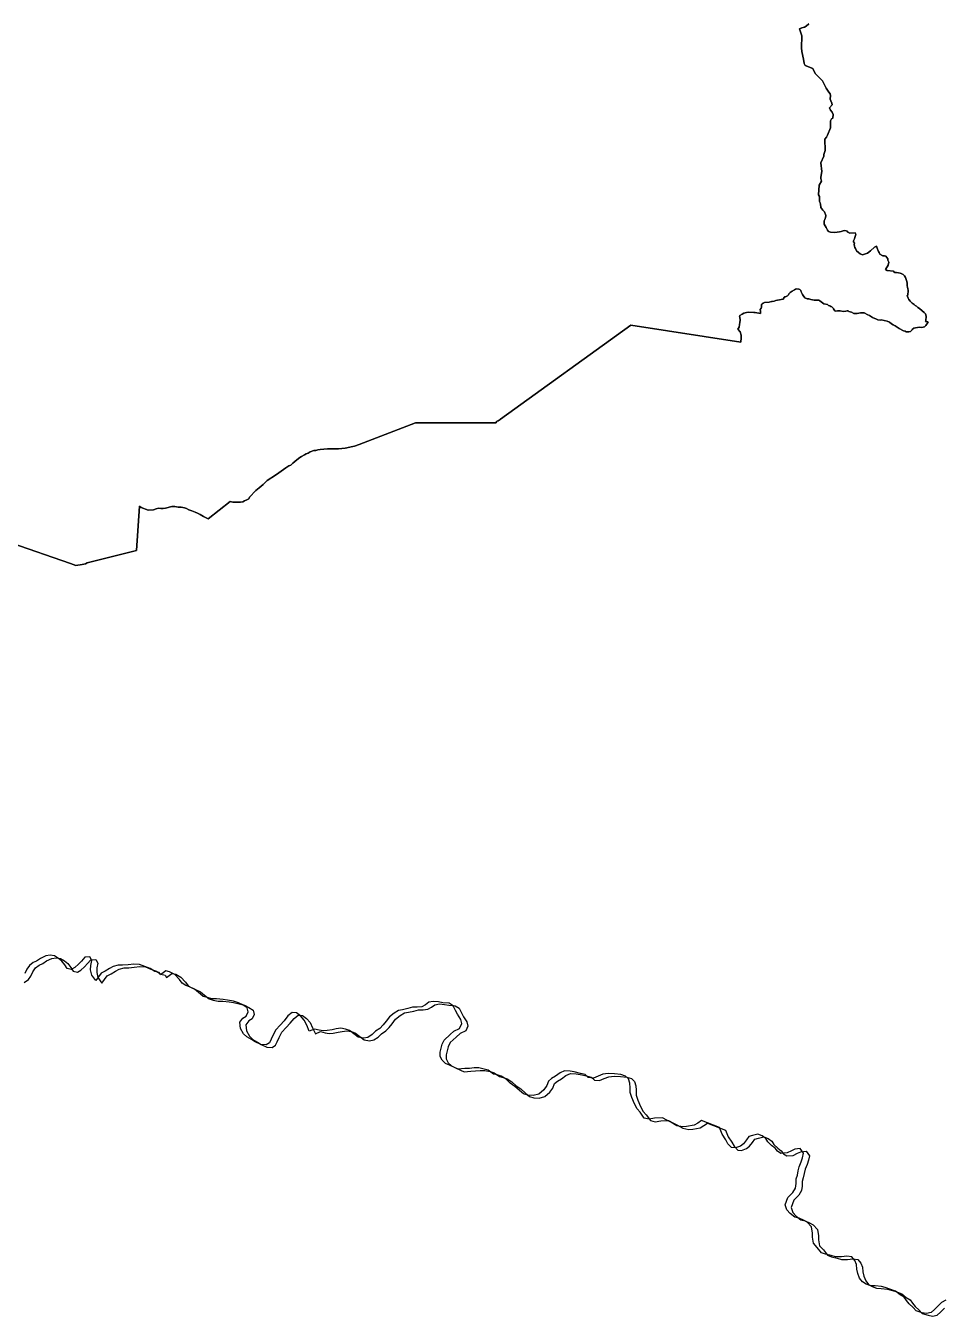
# Model space of a CAD drawing. Header units: inches. Extents: x 33.9 to 41.9, y -4.8 to 5.4.
# Drawn here: x 37.3392 to 37.4989, y -0.9036 to -0.6788 of the extents above; entities that cross this region are included whole.
import ezdxf

# ---------------------------------------------------------------- set-up
doc = ezdxf.new("R2010")
doc.units = ezdxf.units.IN
doc.header["$MEASUREMENT"] = 0
doc.layers.add('Counties', color=7, linetype='Continuous')

msp = doc.modelspace()

# ---------------------------------------------------------------- linework, layer by layer
at = {"layer": 'Counties'}
for points in [[(37.47566, -0.67843), (37.47516, -0.67884), (37.47489, -0.67901), (37.47443, -0.67916), (37.47402, -0.67931), (37.47442, -0.68054), (37.47436, -0.68264), (37.47442, -0.68323), (37.4747, -0.68462), (37.4748, -0.68533), (37.47501, -0.6857), (37.47633, -0.68622), (37.47674, -0.68711), (37.47801, -0.68836), (37.47869, -0.68965), (37.47913, -0.69033), (37.47935, -0.69066), (37.47941, -0.69094), (37.47938, -0.69156), (37.4795, -0.69183), (37.47965, -0.69224), (37.47968, -0.69255), (37.47927, -0.6931), (37.47941, -0.69347), (37.47969, -0.69381), (37.47991, -0.69426), (37.47983, -0.69486), (37.47957, -0.695), (37.47941, -0.69533), (37.47944, -0.69607), (37.47944, -0.69653), (37.47892, -0.69785), (37.47871, -0.6982), (37.47843, -0.69853), (37.47847, -0.70048), (37.47828, -0.70119), (37.47828, -0.70152), (37.47771, -0.70267), (37.47791, -0.70416), (37.47774, -0.70516), (37.47771, -0.70541), (37.47782, -0.70584), (37.47747, -0.70654), (37.47734, -0.70824), (37.47748, -0.7085), (37.47748, -0.70937), (37.4776, -0.70963), (37.47769, -0.70987), (37.47772, -0.7104), (37.47772, -0.71044), (37.47808, -0.71091), (37.47835, -0.71122), (37.47845, -0.71138), (37.47851, -0.71148), (37.47863, -0.71181), (37.47856, -0.71223), (37.47851, -0.71236), (37.47841, -0.71252), (37.4783, -0.71278), (37.4783, -0.71287), (37.47833, -0.71335), (37.4785, -0.71361), (37.47869, -0.71393), (37.47889, -0.7144), (37.47908, -0.7146), (37.47944, -0.71472), (37.48016, -0.71482), (37.48059, -0.71474), (37.48096, -0.71467), (37.48129, -0.71461), (37.48177, -0.71446), (37.48215, -0.71448), (37.48232, -0.71459), (37.48241, -0.71472), (37.48281, -0.7149), (37.48371, -0.71486), (37.48381, -0.7151), (37.48379, -0.7153), (37.48373, -0.71547), (37.48363, -0.71569), (37.48358, -0.71592), (37.48344, -0.71627), (37.48344, -0.7164), (37.48358, -0.71667), (37.48356, -0.7169), (37.48358, -0.71719), (37.48365, -0.71739), (37.48378, -0.71761), (37.48395, -0.71801), (37.48429, -0.7183), (37.48458, -0.71852), (37.48499, -0.71871), (37.48549, -0.71852), (37.48585, -0.71838), (37.48638, -0.71797), (37.4871, -0.71735), (37.48732, -0.71721), (37.48742, -0.71718), (37.48756, -0.71752), (37.48772, -0.71799), (37.48777, -0.71809), (37.48789, -0.71828), (37.48794, -0.71838), (37.48799, -0.71855), (37.48851, -0.71888), (37.48885, -0.71888), (37.48907, -0.71893), (37.48942, -0.71938), (37.48942, -0.71961), (37.48953, -0.71986), (37.48957, -0.71999), (37.48947, -0.7205), (37.48902, -0.72126), (37.48929, -0.72139), (37.49039, -0.72153), (37.49059, -0.72175), (37.4909, -0.72178), (37.49127, -0.72183), (37.49155, -0.72186), (37.49175, -0.72191), (37.49206, -0.72211), (37.4922, -0.72221), (37.49229, -0.72232), (37.49249, -0.72261), (37.49254, -0.72282), (37.49272, -0.72335), (37.49276, -0.72365), (37.49279, -0.72391), (37.49279, -0.72408), (37.49285, -0.72432), (37.49288, -0.72459), (37.49294, -0.72487), (37.49297, -0.72515), (37.4929, -0.7255), (37.4929, -0.72557), (37.49288, -0.72569), (37.49278, -0.72577), (37.49281, -0.72597), (37.49293, -0.72624), (37.49305, -0.72644), (37.4933, -0.72676), (37.49367, -0.72709), (37.49398, -0.72736), (37.49419, -0.72751), (37.4944, -0.72765), (37.49465, -0.72788), (37.49491, -0.72802), (37.49542, -0.72847), (37.49574, -0.72873), (37.496, -0.72899), (37.49611, -0.72937), (37.49602, -0.73016), (37.496, -0.73031), (37.49636, -0.73034), (37.49643, -0.73035), (37.49635, -0.73055), (37.49632, -0.73062), (37.49614, -0.73085), (37.49605, -0.73099), (37.49579, -0.73125), (37.49532, -0.73132), (37.49487, -0.73127), (37.49396, -0.73149), (37.49367, -0.73169), (37.4936, -0.73183), (37.49335, -0.73203), (37.49304, -0.73208), (37.49262, -0.73208), (37.49241, -0.73201), (37.49212, -0.73191), (37.49137, -0.73153), (37.49104, -0.73128), (37.49071, -0.73105), (37.49034, -0.73088), (37.49006, -0.73071), (37.4897, -0.73039), (37.48929, -0.73025), (37.48825, -0.73002), (37.48805, -0.73006), (37.48765, -0.73001), (37.48744, -0.72992), (37.48673, -0.72962), (37.48624, -0.72927), (37.48594, -0.72912), (37.4853, -0.72881), (37.48464, -0.72881), (37.48408, -0.7289), (37.48372, -0.7289), (37.48359, -0.72893), (37.48351, -0.72893), (37.4831, -0.72867), (37.48284, -0.72861), (37.48263, -0.72855), (37.48252, -0.72842), (37.48234, -0.72844), (37.48209, -0.72852), (37.48165, -0.72853), (37.48108, -0.72847), (37.48089, -0.72845), (37.48065, -0.72845), (37.48037, -0.72848), (37.48017, -0.72842), (37.47993, -0.72809), (37.47986, -0.72798), (37.47966, -0.72775), (37.47946, -0.72767), (37.4793, -0.7276), (37.47908, -0.72752), (37.47888, -0.72735), (37.47825, -0.72723), (37.47754, -0.72672), (37.4774, -0.7266), (37.47713, -0.72656), (37.47659, -0.7266), (37.47597, -0.72644), (37.47567, -0.72638), (37.47537, -0.72638), (37.47496, -0.72616), (37.47465, -0.72575), (37.47453, -0.72557), (37.47433, -0.72515), (37.47424, -0.7249), (37.47407, -0.72471), (37.4739, -0.72469), (37.47348, -0.72461), (37.47332, -0.72466), (37.47313, -0.72476), (37.47272, -0.72502), (37.47241, -0.72526), (37.47217, -0.7255), (37.4721, -0.72565), (37.47191, -0.72584), (37.47169, -0.72596), (37.47157, -0.72603), (37.47143, -0.726), (37.47142, -0.72602), (37.47134, -0.72612), (37.47119, -0.7264), (37.47084, -0.72645), (37.46987, -0.72664), (37.46961, -0.72676), (37.46926, -0.7268), (37.46914, -0.7268), (37.46874, -0.72691), (37.46793, -0.72701), (37.4677, -0.72712), (37.46751, -0.72724), (37.46739, -0.72733), (37.46738, -0.72783), (37.46735, -0.728), (37.46718, -0.72823), (37.46721, -0.72852), (37.46723, -0.72884), (37.46721, -0.72892), (37.46629, -0.72875), (37.46606, -0.72871), (37.46514, -0.72866), (37.46479, -0.72871), (37.46433, -0.72885), (37.464, -0.72901), (37.4636, -0.72927), (37.46356, -0.7294), (37.46361, -0.72952), (37.46368, -0.73007), (37.46364, -0.73046), (37.46356, -0.7308), (37.46348, -0.73128), (37.46328, -0.73161), (37.4637, -0.73213), (37.46387, -0.73267), (37.46387, -0.73313), (37.46378, -0.7339), (37.4638, -0.73393), (37.44462, -0.73096), (37.4219, -0.74733), (37.42183, -0.74735), (37.42168, -0.74747), (37.42148, -0.7476), (37.42128, -0.74768), (37.42128, -0.74772), (37.42121, -0.7478), (37.42108, -0.74793), (37.42104, -0.74797), (37.40711, -0.74797), (37.39728, -0.75174), (37.39646, -0.75202), (37.39617, -0.75209), (37.39485, -0.75239), (37.39427, -0.75245), (37.39368, -0.7525), (37.39325, -0.75251), (37.39175, -0.75251), (37.3911, -0.75256), (37.39048, -0.75261), (37.39008, -0.75269), (37.3897, -0.75276), (37.38936, -0.75279), (37.38873, -0.75303), (37.38836, -0.75323), (37.38806, -0.75336), (37.38772, -0.75355), (37.38725, -0.75385), (37.38693, -0.75401), (37.38641, -0.75439), (37.3857, -0.75498), (37.38534, -0.75531), (37.38499, -0.75547), (37.38451, -0.75581), (37.38326, -0.75666), (37.38271, -0.75705), (37.38127, -0.758), (37.38078, -0.75849), (37.38053, -0.75868), (37.38022, -0.75897), (37.37986, -0.75928), (37.37927, -0.75975), (37.37819, -0.76089), (37.37802, -0.7612), (37.37772, -0.7614), (37.37732, -0.76154), (37.37702, -0.76174), (37.37662, -0.76178), (37.37621, -0.76178), (37.37584, -0.76177), (37.37527, -0.76179), (37.37478, -0.76168), (37.37097, -0.76471), (37.3706, -0.76453), (37.37016, -0.76425), (37.36954, -0.76393), (37.36908, -0.76371), (37.3687, -0.76353), (37.3681, -0.7633), (37.36762, -0.76311), (37.3672, -0.76291), (37.36681, -0.76274), (37.36623, -0.76267), (37.36574, -0.76264), (37.36514, -0.76255), (37.36461, -0.76255), (37.3635, -0.76285), (37.3631, -0.76289), (37.36272, -0.76286), (37.36228, -0.76282), (37.36188, -0.76292), (37.36144, -0.76312), (37.36052, -0.76319), (37.35929, -0.76272), (37.35897, -0.76246), (37.35845, -0.77018), (37.34989, -0.77233), (37.34958, -0.7725), (37.34899, -0.77262), (37.34789, -0.77279), (37.34741, -0.77262), (37.34695, -0.77245), (37.33655, -0.76889)], [(37.33655, -0.76889), (37.34695, -0.77245), (37.34741, -0.77262), (37.34789, -0.77279), (37.34899, -0.77262), (37.34958, -0.7725), (37.34989, -0.77233), (37.35845, -0.77018), (37.35897, -0.76246), (37.35929, -0.76272), (37.36052, -0.76319), (37.36144, -0.76312), (37.36188, -0.76292), (37.36228, -0.76282), (37.36272, -0.76286), (37.3631, -0.76289), (37.3635, -0.76285), (37.36461, -0.76255), (37.36514, -0.76255), (37.36574, -0.76264), (37.36623, -0.76267), (37.36681, -0.76274), (37.3672, -0.76291), (37.36762, -0.76311), (37.3681, -0.7633), (37.3687, -0.76353), (37.36908, -0.76371), (37.36954, -0.76393), (37.37016, -0.76425), (37.3706, -0.76453), (37.37097, -0.76471), (37.37478, -0.76168), (37.37527, -0.76179), (37.37584, -0.76177), (37.37621, -0.76178), (37.37662, -0.76178), (37.37702, -0.76174), (37.37732, -0.76154), (37.37772, -0.7614), (37.37802, -0.7612), (37.37819, -0.76089), (37.37927, -0.75975), (37.37986, -0.75928), (37.38022, -0.75897), (37.38053, -0.75868), (37.38078, -0.75849), (37.38127, -0.758), (37.38271, -0.75705), (37.38326, -0.75666), (37.38451, -0.75581), (37.38499, -0.75547), (37.38534, -0.75531), (37.3857, -0.75498), (37.38641, -0.75439), (37.38693, -0.75401), (37.38725, -0.75385), (37.38772, -0.75355), (37.38806, -0.75336), (37.38836, -0.75323), (37.38873, -0.75303), (37.38936, -0.75279), (37.3897, -0.75276), (37.39008, -0.75269), (37.39048, -0.75261), (37.3911, -0.75256), (37.39175, -0.75251), (37.39325, -0.75251), (37.39368, -0.7525), (37.39427, -0.75245), (37.39485, -0.75239), (37.39617, -0.75209), (37.39646, -0.75202), (37.39728, -0.75174), (37.40711, -0.74797), (37.42104, -0.74797), (37.42108, -0.74793), (37.42121, -0.7478), (37.42128, -0.74772), (37.42128, -0.74768), (37.42148, -0.7476), (37.42168, -0.74747), (37.42183, -0.74735), (37.4219, -0.74733), (37.44462, -0.73096), (37.4638, -0.73393), (37.46378, -0.7339), (37.46387, -0.73313), (37.46387, -0.73267), (37.4637, -0.73213), (37.46328, -0.73161), (37.46348, -0.73128), (37.46356, -0.7308), (37.46364, -0.73046), (37.46368, -0.73007), (37.46361, -0.72952), (37.46356, -0.7294), (37.4636, -0.72927), (37.464, -0.72901), (37.46433, -0.72885), (37.46479, -0.72871), (37.46514, -0.72866), (37.46606, -0.72871), (37.46629, -0.72875), (37.46721, -0.72892), (37.46723, -0.72884), (37.46721, -0.72852), (37.46718, -0.72823), (37.46735, -0.728), (37.46738, -0.72783), (37.46739, -0.72733), (37.46751, -0.72724), (37.4677, -0.72712), (37.46793, -0.72701), (37.46874, -0.72691), (37.46914, -0.7268), (37.46926, -0.7268), (37.46961, -0.72676), (37.46987, -0.72664), (37.47084, -0.72645), (37.47119, -0.7264), (37.47134, -0.72612), (37.47142, -0.72602), (37.47143, -0.726), (37.47157, -0.72603), (37.47169, -0.72596), (37.47191, -0.72584), (37.4721, -0.72565), (37.47217, -0.7255), (37.47241, -0.72526), (37.47272, -0.72502), (37.47313, -0.72476), (37.47332, -0.72466), (37.47348, -0.72461), (37.4739, -0.72469), (37.47407, -0.72471), (37.47424, -0.7249), (37.47433, -0.72515), (37.47453, -0.72557), (37.47465, -0.72575), (37.47496, -0.72616), (37.47537, -0.72638), (37.47567, -0.72638), (37.47597, -0.72644), (37.47659, -0.7266), (37.47713, -0.72656), (37.4774, -0.7266), (37.47754, -0.72672), (37.47825, -0.72723), (37.47888, -0.72735), (37.47908, -0.72752), (37.4793, -0.7276), (37.47946, -0.72767), (37.47966, -0.72775), (37.47986, -0.72798), (37.47993, -0.72809), (37.48017, -0.72842), (37.48037, -0.72848), (37.48065, -0.72845), (37.48089, -0.72845), (37.48108, -0.72847), (37.48165, -0.72853), (37.48209, -0.72852), (37.48234, -0.72844), (37.48252, -0.72842), (37.48263, -0.72855), (37.48284, -0.72861), (37.4831, -0.72867), (37.48351, -0.72893), (37.48359, -0.72893), (37.48372, -0.7289), (37.48408, -0.7289), (37.48464, -0.72881), (37.4853, -0.72881), (37.48594, -0.72912), (37.48624, -0.72927), (37.48673, -0.72962), (37.48744, -0.72992), (37.48765, -0.73001), (37.48805, -0.73006), (37.48825, -0.73002), (37.48929, -0.73025), (37.4897, -0.73039), (37.49006, -0.73071), (37.49034, -0.73088), (37.49071, -0.73105), (37.49104, -0.73128), (37.49137, -0.73153), (37.49212, -0.73191), (37.49241, -0.73201), (37.49262, -0.73208), (37.49304, -0.73208), (37.49335, -0.73203), (37.4936, -0.73183), (37.49367, -0.73169), (37.49396, -0.73149), (37.49487, -0.73127), (37.49532, -0.73132), (37.49579, -0.73125), (37.49605, -0.73099), (37.49614, -0.73085), (37.49632, -0.73062), (37.49635, -0.73055), (37.49643, -0.73035), (37.49636, -0.73034), (37.496, -0.73031), (37.49602, -0.73016), (37.49611, -0.72937), (37.496, -0.72899), (37.49574, -0.72873), (37.49542, -0.72847), (37.49491, -0.72802), (37.49465, -0.72788), (37.4944, -0.72765), (37.49419, -0.72751), (37.49398, -0.72736), (37.49367, -0.72709), (37.4933, -0.72676), (37.49305, -0.72644), (37.49293, -0.72624), (37.49281, -0.72597), (37.49278, -0.72577), (37.49288, -0.72569), (37.4929, -0.72557), (37.4929, -0.7255), (37.49297, -0.72515), (37.49294, -0.72487), (37.49288, -0.72459), (37.49285, -0.72432), (37.49279, -0.72408), (37.49279, -0.72391), (37.49276, -0.72365), (37.49272, -0.72335), (37.49254, -0.72282), (37.49249, -0.72261), (37.49229, -0.72232), (37.4922, -0.72221), (37.49206, -0.72211), (37.49175, -0.72191), (37.49155, -0.72186), (37.49127, -0.72183), (37.4909, -0.72178), (37.49059, -0.72175), (37.49039, -0.72153), (37.48929, -0.72139), (37.48902, -0.72126), (37.48947, -0.7205), (37.48957, -0.71999), (37.48953, -0.71986), (37.48942, -0.71961), (37.48942, -0.71938), (37.48907, -0.71893), (37.48885, -0.71888), (37.48851, -0.71888), (37.48799, -0.71855), (37.48794, -0.71838), (37.48789, -0.71828), (37.48777, -0.71809), (37.48772, -0.71799), (37.48756, -0.71752), (37.48742, -0.71718), (37.48732, -0.71721), (37.4871, -0.71735), (37.48638, -0.71797), (37.48585, -0.71838), (37.48549, -0.71852), (37.48499, -0.71871), (37.48458, -0.71852), (37.48429, -0.7183), (37.48395, -0.71801), (37.48378, -0.71761), (37.48365, -0.71739), (37.48358, -0.71719), (37.48356, -0.7169), (37.48358, -0.71667), (37.48344, -0.7164), (37.48344, -0.71627), (37.48358, -0.71592), (37.48363, -0.71569), (37.48373, -0.71547), (37.48379, -0.7153), (37.48381, -0.7151), (37.48371, -0.71486), (37.48281, -0.7149), (37.48241, -0.71472), (37.48232, -0.71459), (37.48215, -0.71448), (37.48177, -0.71446), (37.48129, -0.71461), (37.48096, -0.71467), (37.48059, -0.71474), (37.48016, -0.71482), (37.47944, -0.71472), (37.47908, -0.7146), (37.47889, -0.7144), (37.47869, -0.71393), (37.4785, -0.71361), (37.47833, -0.71335), (37.4783, -0.71287), (37.4783, -0.71278), (37.47841, -0.71252), (37.47851, -0.71236), (37.47856, -0.71223), (37.47863, -0.71181), (37.47851, -0.71148), (37.47845, -0.71138), (37.47835, -0.71122), (37.47808, -0.71091), (37.47772, -0.71044), (37.47772, -0.7104), (37.47769, -0.70987), (37.4776, -0.70963), (37.47748, -0.70937), (37.47748, -0.7085), (37.47734, -0.70824), (37.47747, -0.70654), (37.47782, -0.70584), (37.47771, -0.70541), (37.47774, -0.70516), (37.47791, -0.70416), (37.47771, -0.70267), (37.47828, -0.70152), (37.47828, -0.70119), (37.47847, -0.70048), (37.47843, -0.69853), (37.47871, -0.6982), (37.47892, -0.69785), (37.47944, -0.69653), (37.47944, -0.69607), (37.47941, -0.69533), (37.47957, -0.695), (37.47983, -0.69486), (37.47991, -0.69426), (37.47969, -0.69381), (37.47941, -0.69347), (37.47927, -0.6931), (37.47968, -0.69255), (37.47965, -0.69224), (37.4795, -0.69183), (37.47938, -0.69156), (37.47941, -0.69094), (37.47935, -0.69066), (37.47913, -0.69033), (37.47869, -0.68965), (37.47801, -0.68836), (37.47674, -0.68711), (37.47633, -0.68622), (37.47501, -0.6857), (37.4748, -0.68533), (37.4747, -0.68462), (37.47442, -0.68323), (37.47436, -0.68264), (37.47442, -0.68054), (37.47402, -0.67931), (37.47443, -0.67916), (37.47489, -0.67901), (37.47516, -0.67884), (37.47566, -0.67843)], [(37.47566, -0.67843), (37.47516, -0.67884), (37.47489, -0.67901), (37.47443, -0.67916), (37.47402, -0.67931), (37.47442, -0.68054), (37.47436, -0.68264), (37.47442, -0.68323), (37.4747, -0.68462), (37.4748, -0.68533), (37.47501, -0.6857), (37.47633, -0.68622), (37.47674, -0.68711), (37.47801, -0.68836), (37.47869, -0.68965), (37.47913, -0.69033), (37.47935, -0.69066), (37.47941, -0.69094), (37.47938, -0.69156), (37.4795, -0.69183), (37.47965, -0.69224), (37.47968, -0.69255), (37.47927, -0.6931), (37.47941, -0.69347), (37.47969, -0.69381), (37.47991, -0.69426), (37.47983, -0.69486), (37.47957, -0.695), (37.47941, -0.69533), (37.47944, -0.69607), (37.47944, -0.69653), (37.47892, -0.69785), (37.47871, -0.6982), (37.47843, -0.69853), (37.47847, -0.70048), (37.47828, -0.70119), (37.47828, -0.70152), (37.47771, -0.70267), (37.47791, -0.70416), (37.47774, -0.70516), (37.47771, -0.70541), (37.47782, -0.70584), (37.47747, -0.70654), (37.47734, -0.70824), (37.47748, -0.7085), (37.47748, -0.70937), (37.4776, -0.70963), (37.47769, -0.70987), (37.47772, -0.7104), (37.47772, -0.71044), (37.47808, -0.71091), (37.47835, -0.71122), (37.47845, -0.71138), (37.47851, -0.71148), (37.47863, -0.71181), (37.47856, -0.71223), (37.47851, -0.71236), (37.47841, -0.71252), (37.4783, -0.71278), (37.4783, -0.71287), (37.47833, -0.71335), (37.4785, -0.71361), (37.47869, -0.71393), (37.47889, -0.7144), (37.47908, -0.7146), (37.47944, -0.71472), (37.48016, -0.71482), (37.48059, -0.71474), (37.48096, -0.71467), (37.48129, -0.71461), (37.48177, -0.71446), (37.48215, -0.71448), (37.48232, -0.71459), (37.48241, -0.71472), (37.48281, -0.7149), (37.48371, -0.71486), (37.48381, -0.7151), (37.48379, -0.7153), (37.48373, -0.71547), (37.48363, -0.71569), (37.48358, -0.71592), (37.48344, -0.71627), (37.48344, -0.7164), (37.48358, -0.71667), (37.48356, -0.7169), (37.48358, -0.71719), (37.48365, -0.71739), (37.48378, -0.71761), (37.48395, -0.71801), (37.48429, -0.7183), (37.48458, -0.71852), (37.48499, -0.71871), (37.48549, -0.71852), (37.48585, -0.71838), (37.48638, -0.71797), (37.4871, -0.71735), (37.48732, -0.71721), (37.48742, -0.71718), (37.48756, -0.71752), (37.48772, -0.71799), (37.48777, -0.71809), (37.48789, -0.71828), (37.48794, -0.71838), (37.48799, -0.71855), (37.48851, -0.71888), (37.48885, -0.71888), (37.48907, -0.71893), (37.48942, -0.71938), (37.48942, -0.71961), (37.48953, -0.71986), (37.48957, -0.71999), (37.48947, -0.7205), (37.48902, -0.72126), (37.48929, -0.72139), (37.49039, -0.72153), (37.49059, -0.72175), (37.4909, -0.72178), (37.49127, -0.72183), (37.49155, -0.72186), (37.49175, -0.72191), (37.49206, -0.72211), (37.4922, -0.72221), (37.49229, -0.72232), (37.49249, -0.72261), (37.49254, -0.72282), (37.49272, -0.72335), (37.49276, -0.72365), (37.49279, -0.72391), (37.49279, -0.72408), (37.49285, -0.72432), (37.49288, -0.72459), (37.49294, -0.72487), (37.49297, -0.72515), (37.4929, -0.7255), (37.4929, -0.72557), (37.49288, -0.72569), (37.49278, -0.72577), (37.49281, -0.72597), (37.49293, -0.72624), (37.49305, -0.72644), (37.4933, -0.72676), (37.49367, -0.72709), (37.49398, -0.72736), (37.49419, -0.72751), (37.4944, -0.72765), (37.49465, -0.72788), (37.49491, -0.72802), (37.49542, -0.72847), (37.49574, -0.72873), (37.496, -0.72899), (37.49611, -0.72937), (37.49602, -0.73016), (37.496, -0.73031), (37.49636, -0.73034), (37.49643, -0.73035), (37.49635, -0.73055), (37.49632, -0.73062), (37.49614, -0.73085), (37.49605, -0.73099), (37.49579, -0.73125), (37.49532, -0.73132), (37.49487, -0.73127), (37.49396, -0.73149), (37.49367, -0.73169), (37.4936, -0.73183), (37.49335, -0.73203), (37.49304, -0.73208), (37.49262, -0.73208), (37.49241, -0.73201), (37.49212, -0.73191), (37.49137, -0.73153), (37.49104, -0.73128), (37.49071, -0.73105), (37.49034, -0.73088), (37.49006, -0.73071), (37.4897, -0.73039), (37.48929, -0.73025), (37.48825, -0.73002), (37.48805, -0.73006), (37.48765, -0.73001), (37.48744, -0.72992), (37.48673, -0.72962), (37.48624, -0.72927), (37.48594, -0.72912), (37.4853, -0.72881), (37.48464, -0.72881), (37.48408, -0.7289), (37.48372, -0.7289), (37.48359, -0.72893), (37.48351, -0.72893), (37.4831, -0.72867), (37.48284, -0.72861), (37.48263, -0.72855), (37.48252, -0.72842), (37.48234, -0.72844), (37.48209, -0.72852), (37.48165, -0.72853), (37.48108, -0.72847), (37.48089, -0.72845), (37.48065, -0.72845), (37.48037, -0.72848), (37.48017, -0.72842), (37.47993, -0.72809), (37.47986, -0.72798), (37.47966, -0.72775), (37.47946, -0.72767), (37.4793, -0.7276), (37.47908, -0.72752), (37.47888, -0.72735), (37.47825, -0.72723), (37.47754, -0.72672), (37.4774, -0.7266), (37.47713, -0.72656), (37.47659, -0.7266), (37.47597, -0.72644), (37.47567, -0.72638), (37.47537, -0.72638), (37.47496, -0.72616), (37.47465, -0.72575), (37.47453, -0.72557), (37.47433, -0.72515), (37.47424, -0.7249), (37.47407, -0.72471), (37.4739, -0.72469), (37.47348, -0.72461), (37.47332, -0.72466), (37.47313, -0.72476), (37.47272, -0.72502), (37.47241, -0.72526), (37.47217, -0.7255), (37.4721, -0.72565), (37.47191, -0.72584), (37.47169, -0.72596), (37.47157, -0.72603), (37.47143, -0.726), (37.47142, -0.72602), (37.47134, -0.72612), (37.47119, -0.7264), (37.47084, -0.72645), (37.46987, -0.72664), (37.46961, -0.72676), (37.46926, -0.7268), (37.46914, -0.7268), (37.46874, -0.72691), (37.46793, -0.72701), (37.4677, -0.72712), (37.46751, -0.72724), (37.46739, -0.72733), (37.46738, -0.72783), (37.46735, -0.728), (37.46718, -0.72823), (37.46721, -0.72852), (37.46723, -0.72884), (37.46721, -0.72892), (37.46629, -0.72875), (37.46606, -0.72871), (37.46514, -0.72866), (37.46479, -0.72871), (37.46433, -0.72885), (37.464, -0.72901), (37.4636, -0.72927), (37.46356, -0.7294), (37.46361, -0.72952), (37.46368, -0.73007), (37.46364, -0.73046), (37.46356, -0.7308), (37.46348, -0.73128), (37.46328, -0.73161), (37.4637, -0.73213), (37.46387, -0.73267), (37.46387, -0.73313), (37.46378, -0.7339), (37.4638, -0.73393), (37.44462, -0.73096), (37.4219, -0.74733), (37.42183, -0.74735), (37.42168, -0.74747), (37.42148, -0.7476), (37.42128, -0.74768), (37.42128, -0.74772), (37.42121, -0.7478), (37.42108, -0.74793), (37.42104, -0.74797), (37.40711, -0.74797), (37.39728, -0.75174), (37.39646, -0.75202), (37.39617, -0.75209), (37.39485, -0.75239), (37.39427, -0.75245), (37.39368, -0.7525), (37.39325, -0.75251), (37.39175, -0.75251), (37.3911, -0.75256), (37.39048, -0.75261), (37.39008, -0.75269), (37.3897, -0.75276), (37.38936, -0.75279), (37.38873, -0.75303), (37.38836, -0.75323), (37.38806, -0.75336), (37.38772, -0.75355), (37.38725, -0.75385), (37.38693, -0.75401), (37.38641, -0.75439), (37.3857, -0.75498), (37.38534, -0.75531), (37.38499, -0.75547), (37.38451, -0.75581), (37.38326, -0.75666), (37.38271, -0.75705), (37.38127, -0.758), (37.38078, -0.75849), (37.38053, -0.75868), (37.38022, -0.75897), (37.37986, -0.75928), (37.37927, -0.75975), (37.37819, -0.76089), (37.37802, -0.7612), (37.37772, -0.7614), (37.37732, -0.76154), (37.37702, -0.76174), (37.37662, -0.76178), (37.37621, -0.76178), (37.37584, -0.76177), (37.37527, -0.76179), (37.37478, -0.76168), (37.37097, -0.76471), (37.3706, -0.76453), (37.37016, -0.76425), (37.36954, -0.76393), (37.36908, -0.76371), (37.3687, -0.76353), (37.3681, -0.7633), (37.36762, -0.76311), (37.3672, -0.76291), (37.36681, -0.76274), (37.36623, -0.76267), (37.36574, -0.76264), (37.36514, -0.76255), (37.36461, -0.76255), (37.3635, -0.76285), (37.3631, -0.76289), (37.36272, -0.76286), (37.36228, -0.76282), (37.36188, -0.76292), (37.36144, -0.76312), (37.36052, -0.76319), (37.35929, -0.76272), (37.35897, -0.76246), (37.35845, -0.77018), (37.34989, -0.77233), (37.34958, -0.7725), (37.34899, -0.77262), (37.34789, -0.77279), (37.34741, -0.77262), (37.34695, -0.77245), (37.33655, -0.76889)], [(37.33655, -0.76889), (37.34695, -0.77245), (37.34741, -0.77262), (37.34789, -0.77279), (37.34899, -0.77262), (37.34958, -0.7725), (37.34989, -0.77233), (37.35845, -0.77018), (37.35897, -0.76246), (37.35929, -0.76272), (37.36052, -0.76319), (37.36144, -0.76312), (37.36188, -0.76292), (37.36228, -0.76282), (37.36272, -0.76286), (37.3631, -0.76289), (37.3635, -0.76285), (37.36461, -0.76255), (37.36514, -0.76255), (37.36574, -0.76264), (37.36623, -0.76267), (37.36681, -0.76274), (37.3672, -0.76291), (37.36762, -0.76311), (37.3681, -0.7633), (37.3687, -0.76353), (37.36908, -0.76371), (37.36954, -0.76393), (37.37016, -0.76425), (37.3706, -0.76453), (37.37097, -0.76471), (37.37478, -0.76168), (37.37527, -0.76179), (37.37584, -0.76177), (37.37621, -0.76178), (37.37662, -0.76178), (37.37702, -0.76174), (37.37732, -0.76154), (37.37772, -0.7614), (37.37802, -0.7612), (37.37819, -0.76089), (37.37927, -0.75975), (37.37986, -0.75928), (37.38022, -0.75897), (37.38053, -0.75868), (37.38078, -0.75849), (37.38127, -0.758), (37.38271, -0.75705), (37.38326, -0.75666), (37.38451, -0.75581), (37.38499, -0.75547), (37.38534, -0.75531), (37.3857, -0.75498), (37.38641, -0.75439), (37.38693, -0.75401), (37.38725, -0.75385), (37.38772, -0.75355), (37.38806, -0.75336), (37.38836, -0.75323), (37.38873, -0.75303), (37.38936, -0.75279), (37.3897, -0.75276), (37.39008, -0.75269), (37.39048, -0.75261), (37.3911, -0.75256), (37.39175, -0.75251), (37.39325, -0.75251), (37.39368, -0.7525), (37.39427, -0.75245), (37.39485, -0.75239), (37.39617, -0.75209), (37.39646, -0.75202), (37.39728, -0.75174), (37.40711, -0.74797), (37.42104, -0.74797), (37.42108, -0.74793), (37.42121, -0.7478), (37.42128, -0.74772), (37.42128, -0.74768), (37.42148, -0.7476), (37.42168, -0.74747), (37.42183, -0.74735), (37.4219, -0.74733), (37.44462, -0.73096), (37.4638, -0.73393), (37.46378, -0.7339), (37.46387, -0.73313), (37.46387, -0.73267), (37.4637, -0.73213), (37.46328, -0.73161), (37.46348, -0.73128), (37.46356, -0.7308), (37.46364, -0.73046), (37.46368, -0.73007), (37.46361, -0.72952), (37.46356, -0.7294), (37.4636, -0.72927), (37.464, -0.72901), (37.46433, -0.72885), (37.46479, -0.72871), (37.46514, -0.72866), (37.46606, -0.72871), (37.46629, -0.72875), (37.46721, -0.72892), (37.46723, -0.72884), (37.46721, -0.72852), (37.46718, -0.72823), (37.46735, -0.728), (37.46738, -0.72783), (37.46739, -0.72733), (37.46751, -0.72724), (37.4677, -0.72712), (37.46793, -0.72701), (37.46874, -0.72691), (37.46914, -0.7268), (37.46926, -0.7268), (37.46961, -0.72676), (37.46987, -0.72664), (37.47084, -0.72645), (37.47119, -0.7264), (37.47134, -0.72612), (37.47142, -0.72602), (37.47143, -0.726), (37.47157, -0.72603), (37.47169, -0.72596), (37.47191, -0.72584), (37.4721, -0.72565), (37.47217, -0.7255), (37.47241, -0.72526), (37.47272, -0.72502), (37.47313, -0.72476), (37.47332, -0.72466), (37.47348, -0.72461), (37.4739, -0.72469), (37.47407, -0.72471), (37.47424, -0.7249), (37.47433, -0.72515), (37.47453, -0.72557), (37.47465, -0.72575), (37.47496, -0.72616), (37.47537, -0.72638), (37.47567, -0.72638), (37.47597, -0.72644), (37.47659, -0.7266), (37.47713, -0.72656), (37.4774, -0.7266), (37.47754, -0.72672), (37.47825, -0.72723), (37.47888, -0.72735), (37.47908, -0.72752), (37.4793, -0.7276), (37.47946, -0.72767), (37.47966, -0.72775), (37.47986, -0.72798), (37.47993, -0.72809), (37.48017, -0.72842), (37.48037, -0.72848), (37.48065, -0.72845), (37.48089, -0.72845), (37.48108, -0.72847), (37.48165, -0.72853), (37.48209, -0.72852), (37.48234, -0.72844), (37.48252, -0.72842), (37.48263, -0.72855), (37.48284, -0.72861), (37.4831, -0.72867), (37.48351, -0.72893), (37.48359, -0.72893), (37.48372, -0.7289), (37.48408, -0.7289), (37.48464, -0.72881), (37.4853, -0.72881), (37.48594, -0.72912), (37.48624, -0.72927), (37.48673, -0.72962), (37.48744, -0.72992), (37.48765, -0.73001), (37.48805, -0.73006), (37.48825, -0.73002), (37.48929, -0.73025), (37.4897, -0.73039), (37.49006, -0.73071), (37.49034, -0.73088), (37.49071, -0.73105), (37.49104, -0.73128), (37.49137, -0.73153), (37.49212, -0.73191), (37.49241, -0.73201), (37.49262, -0.73208), (37.49304, -0.73208), (37.49335, -0.73203), (37.4936, -0.73183), (37.49367, -0.73169), (37.49396, -0.73149), (37.49487, -0.73127), (37.49532, -0.73132), (37.49579, -0.73125), (37.49605, -0.73099), (37.49614, -0.73085), (37.49632, -0.73062), (37.49635, -0.73055), (37.49643, -0.73035), (37.49636, -0.73034), (37.496, -0.73031), (37.49602, -0.73016), (37.49611, -0.72937), (37.496, -0.72899), (37.49574, -0.72873), (37.49542, -0.72847), (37.49491, -0.72802), (37.49465, -0.72788), (37.4944, -0.72765), (37.49419, -0.72751), (37.49398, -0.72736), (37.49367, -0.72709), (37.4933, -0.72676), (37.49305, -0.72644), (37.49293, -0.72624), (37.49281, -0.72597), (37.49278, -0.72577), (37.49288, -0.72569), (37.4929, -0.72557), (37.4929, -0.7255), (37.49297, -0.72515), (37.49294, -0.72487), (37.49288, -0.72459), (37.49285, -0.72432), (37.49279, -0.72408), (37.49279, -0.72391), (37.49276, -0.72365), (37.49272, -0.72335), (37.49254, -0.72282), (37.49249, -0.72261), (37.49229, -0.72232), (37.4922, -0.72221), (37.49206, -0.72211), (37.49175, -0.72191), (37.49155, -0.72186), (37.49127, -0.72183), (37.4909, -0.72178), (37.49059, -0.72175), (37.49039, -0.72153), (37.48929, -0.72139), (37.48902, -0.72126), (37.48947, -0.7205), (37.48957, -0.71999), (37.48953, -0.71986), (37.48942, -0.71961), (37.48942, -0.71938), (37.48907, -0.71893), (37.48885, -0.71888), (37.48851, -0.71888), (37.48799, -0.71855), (37.48794, -0.71838), (37.48789, -0.71828), (37.48777, -0.71809), (37.48772, -0.71799), (37.48756, -0.71752), (37.48742, -0.71718), (37.48732, -0.71721), (37.4871, -0.71735), (37.48638, -0.71797), (37.48585, -0.71838), (37.48549, -0.71852), (37.48499, -0.71871), (37.48458, -0.71852), (37.48429, -0.7183), (37.48395, -0.71801), (37.48378, -0.71761), (37.48365, -0.71739), (37.48358, -0.71719), (37.48356, -0.7169), (37.48358, -0.71667), (37.48344, -0.7164), (37.48344, -0.71627), (37.48358, -0.71592), (37.48363, -0.71569), (37.48373, -0.71547), (37.48379, -0.7153), (37.48381, -0.7151), (37.48371, -0.71486), (37.48281, -0.7149), (37.48241, -0.71472), (37.48232, -0.71459), (37.48215, -0.71448), (37.48177, -0.71446), (37.48129, -0.71461), (37.48096, -0.71467), (37.48059, -0.71474), (37.48016, -0.71482), (37.47944, -0.71472), (37.47908, -0.7146), (37.47889, -0.7144), (37.47869, -0.71393), (37.4785, -0.71361), (37.47833, -0.71335), (37.4783, -0.71287), (37.4783, -0.71278), (37.47841, -0.71252), (37.47851, -0.71236), (37.47856, -0.71223), (37.47863, -0.71181), (37.47851, -0.71148), (37.47845, -0.71138), (37.47835, -0.71122), (37.47808, -0.71091), (37.47772, -0.71044), (37.47772, -0.7104), (37.47769, -0.70987), (37.4776, -0.70963), (37.47748, -0.70937), (37.47748, -0.7085), (37.47734, -0.70824), (37.47747, -0.70654), (37.47782, -0.70584), (37.47771, -0.70541), (37.47774, -0.70516), (37.47791, -0.70416), (37.47771, -0.70267), (37.47828, -0.70152), (37.47828, -0.70119), (37.47847, -0.70048), (37.47843, -0.69853), (37.47871, -0.6982), (37.47892, -0.69785), (37.47944, -0.69653), (37.47944, -0.69607), (37.47941, -0.69533), (37.47957, -0.695), (37.47983, -0.69486), (37.47991, -0.69426), (37.47969, -0.69381), (37.47941, -0.69347), (37.47927, -0.6931), (37.47968, -0.69255), (37.47965, -0.69224), (37.4795, -0.69183), (37.47938, -0.69156), (37.47941, -0.69094), (37.47935, -0.69066), (37.47913, -0.69033), (37.47869, -0.68965), (37.47801, -0.68836), (37.47674, -0.68711), (37.47633, -0.68622), (37.47501, -0.6857), (37.4748, -0.68533), (37.4747, -0.68462), (37.47442, -0.68323), (37.47436, -0.68264), (37.47442, -0.68054), (37.47402, -0.67931), (37.47443, -0.67916), (37.47489, -0.67901), (37.47516, -0.67884), (37.47566, -0.67843)], [(37.49954, -0.90084), (37.49877, -0.90122), (37.49824, -0.90176), (37.49755, -0.90245), (37.49694, -0.90298), (37.49613, -0.90317), (37.49537, -0.90302), (37.49433, -0.90267), (37.4938, -0.9021), (37.49315, -0.90145), (37.49265, -0.90088), (37.49223, -0.9003), (37.49158, -0.89992), (37.49077, -0.89927), (37.48974, -0.89889), (37.48894, -0.89862), (37.48829, -0.89846), (37.48722, -0.89835), (37.48642, -0.89831), (37.48565, -0.89801), (37.485, -0.89762), (37.4845, -0.89701), (37.48419, -0.89617), (37.484, -0.89544), (37.48393, -0.89463), (37.48366, -0.89391), (37.48312, -0.8933), (37.48224, -0.89315), (37.48133, -0.89326), (37.48029, -0.89326), (37.47953, -0.89307), (37.47857, -0.89281), (37.47784, -0.89256), (37.47712, -0.89162), (37.47643, -0.89092), (37.47628, -0.88986), (37.47628, -0.88917), (37.47612, -0.88806), (37.47536, -0.88725), (37.47471, -0.88691), (37.47398, -0.88656), (37.47318, -0.88637), (37.47237, -0.88572), (37.4718, -0.88508), (37.47153, -0.88423), (37.47176, -0.88359), (37.47199, -0.88293), (37.47287, -0.88205), (37.47333, -0.88129), (37.47344, -0.88052), (37.47344, -0.87968), (37.47364, -0.87903), (37.47379, -0.87831), (37.47398, -0.87757), (37.47432, -0.87673), (37.47455, -0.87601), (37.47471, -0.8752), (37.47413, -0.8744), (37.47322, -0.87451), (37.4726, -0.87479), (37.47184, -0.87517), (37.47077, -0.87524), (37.47019, -0.87489), (37.46977, -0.87436), (37.46916, -0.8739), (37.46851, -0.87326), (37.46813, -0.87268), (37.46751, -0.87218), (37.46675, -0.87192), (37.46583, -0.87214), (37.46518, -0.87233), (37.46476, -0.87291), (37.46426, -0.87356), (37.46373, -0.87398), (37.46289, -0.87428), (37.46219, -0.87425), (37.46155, -0.87356), (37.46116, -0.87287), (37.46055, -0.87191), (37.46005, -0.87073), (37.45692, -0.86954), (37.45627, -0.86996), (37.45565, -0.87035), (37.45435, -0.87057), (37.45367, -0.87065), (37.45263, -0.87042), (37.4516, -0.86981), (37.45091, -0.86947), (37.45014, -0.86904), (37.44877, -0.86912), (37.44781, -0.86931), (37.44697, -0.86909), (37.44624, -0.86809), (37.4457, -0.86751), (37.44525, -0.86663), (37.44479, -0.86552), (37.44452, -0.86464), (37.44448, -0.8638), (37.44444, -0.86303), (37.44421, -0.86228), (37.44372, -0.86178), (37.44287, -0.8615), (37.44176, -0.8614), (37.44065, -0.86135), (37.43974, -0.86147), (37.43893, -0.86178), (37.43813, -0.86212), (37.43721, -0.86205), (37.43667, -0.8615), (37.43584, -0.86131), (37.43476, -0.86105), (37.43404, -0.86093), (37.43308, -0.86086), (37.43228, -0.86124), (37.43147, -0.86182), (37.43079, -0.8622), (37.43025, -0.86266), (37.42998, -0.86342), (37.42948, -0.86415), (37.4286, -0.86491), (37.42761, -0.86518), (37.42669, -0.86511), (37.42589, -0.86487), (37.42524, -0.8643), (37.42439, -0.86357), (37.42359, -0.863), (37.42287, -0.86231), (37.42202, -0.86181), (37.42134, -0.86159), (37.42068, -0.86143), (37.41976, -0.86074), (37.41904, -0.86055), (37.41812, -0.86036), (37.41732, -0.86036), (37.41651, -0.86044), (37.41571, -0.86047), (37.41452, -0.86059), (37.41387, -0.86028), (37.41299, -0.8599), (37.41235, -0.85956), (37.41173, -0.85902), (37.41139, -0.85834), (37.41139, -0.8576), (37.41158, -0.85692), (37.41173, -0.85623), (37.41207, -0.8555), (37.41311, -0.85455), (37.4138, -0.85393), (37.41479, -0.85347), (37.41514, -0.85263), (37.41498, -0.85191), (37.41441, -0.85098), (37.41407, -0.85033), (37.41364, -0.84953), (37.41296, -0.84908), (37.41188, -0.84899), (37.41112, -0.84884), (37.4102, -0.84877), (37.4094, -0.84892), (37.40882, -0.84934), (37.40817, -0.84969), (37.40737, -0.8498), (37.40657, -0.84976), (37.40576, -0.84999), (37.40485, -0.85022), (37.40412, -0.85034), (37.40335, -0.8508), (37.40259, -0.85144), (37.40198, -0.85221), (37.40148, -0.85286), (37.40087, -0.85347), (37.4001, -0.85397), (37.39957, -0.85454), (37.39876, -0.85504), (37.39804, -0.85519), (37.39708, -0.855), (37.39635, -0.85443), (37.39559, -0.85385), (37.3949, -0.85359), (37.39409, -0.85343), (37.39329, -0.85355), (37.39256, -0.85371), (37.39172, -0.85386), (37.39099, -0.8539), (37.39031, -0.85378), (37.3895, -0.85359), (37.38859, -0.85395), (37.38813, -0.8529), (37.38771, -0.85202), (37.38705, -0.85129), (37.38633, -0.85075), (37.3856, -0.85072), (37.38487, -0.85129), (37.38418, -0.85213), (37.38349, -0.8529), (37.38273, -0.8537), (37.38227, -0.85462), (37.38196, -0.85535), (37.38166, -0.85596), (37.38108, -0.85634), (37.38013, -0.85627), (37.37913, -0.85584), (37.37852, -0.85543), (37.37772, -0.85493), (37.3771, -0.85439), (37.37657, -0.85347), (37.37646, -0.8524), (37.37699, -0.85171), (37.3776, -0.85133), (37.37795, -0.85061), (37.37776, -0.84987), (37.37699, -0.84938), (37.37623, -0.849), (37.37535, -0.84872), (37.37435, -0.84853), (37.37355, -0.84842), (37.37244, -0.84831), (37.37167, -0.84831), (37.37079, -0.84808), (37.37007, -0.84789), (37.3693, -0.84724), (37.36857, -0.84666), (37.36773, -0.84624), (37.36705, -0.84597), (37.36643, -0.84559), (37.36597, -0.84498), (37.36517, -0.8441), (37.36425, -0.8436), (37.36356, -0.84345), (37.36266, -0.84415), (37.36241, -0.84375), (37.36165, -0.84356), (37.36088, -0.84303), (37.35993, -0.84269), (37.35897, -0.84231), (37.35798, -0.84226), (37.35702, -0.84238), (37.35606, -0.84246), (37.35526, -0.84246), (37.35442, -0.84268), (37.35377, -0.84303), (37.353, -0.84352), (37.35231, -0.84387), (37.35138, -0.84513), (37.35071, -0.84417), (37.35048, -0.84326), (37.35052, -0.84249), (37.35067, -0.84165), (37.35033, -0.841), (37.34944, -0.84108), (37.34891, -0.84173), (37.34837, -0.8423), (37.34772, -0.84287), (37.34711, -0.84322), (37.34638, -0.84302), (37.346, -0.84242), (37.34547, -0.84173), (37.34489, -0.84127), (37.3442, -0.84084), (37.3434, -0.84073), (37.34267, -0.84085), (37.34175, -0.84127), (37.34107, -0.84173), (37.34045, -0.842), (37.3398, -0.84249), (37.33938, -0.84315), (37.339, -0.84391)], [(37.49954, -0.90084), (37.49877, -0.90122), (37.49824, -0.90176), (37.49755, -0.90245), (37.49694, -0.90298), (37.49613, -0.90317), (37.49537, -0.90302), (37.49433, -0.90267), (37.4938, -0.9021), (37.49315, -0.90145), (37.49265, -0.90088), (37.49223, -0.9003), (37.49158, -0.89992), (37.49077, -0.89927), (37.48974, -0.89889), (37.48894, -0.89862), (37.48829, -0.89846), (37.48722, -0.89835), (37.48642, -0.89831), (37.48565, -0.89801), (37.485, -0.89762), (37.4845, -0.89701), (37.48419, -0.89617), (37.484, -0.89544), (37.48393, -0.89463), (37.48366, -0.89391), (37.48312, -0.8933), (37.48224, -0.89315), (37.48133, -0.89326), (37.48029, -0.89326), (37.47953, -0.89307), (37.47857, -0.89281), (37.47784, -0.89256), (37.47712, -0.89162), (37.47643, -0.89092), (37.47628, -0.88986), (37.47628, -0.88917), (37.47612, -0.88806), (37.47536, -0.88725), (37.47471, -0.88691), (37.47398, -0.88656), (37.47318, -0.88637), (37.47237, -0.88572), (37.4718, -0.88508), (37.47153, -0.88423), (37.47176, -0.88359), (37.47199, -0.88293), (37.47287, -0.88205), (37.47333, -0.88129), (37.47344, -0.88052), (37.47344, -0.87968), (37.47364, -0.87903), (37.47379, -0.87831), (37.47398, -0.87757), (37.47432, -0.87673), (37.47455, -0.87601), (37.47471, -0.8752), (37.47413, -0.8744), (37.47322, -0.87451), (37.4726, -0.87479), (37.47184, -0.87517), (37.47077, -0.87524), (37.47019, -0.87489), (37.46977, -0.87436), (37.46916, -0.8739), (37.46851, -0.87326), (37.46813, -0.87268), (37.46751, -0.87218), (37.46675, -0.87192), (37.46583, -0.87214), (37.46518, -0.87233), (37.46476, -0.87291), (37.46426, -0.87356), (37.46373, -0.87398), (37.46289, -0.87428), (37.46219, -0.87425), (37.46155, -0.87356), (37.46116, -0.87287), (37.46055, -0.87191), (37.46005, -0.87073), (37.45692, -0.86954), (37.45627, -0.86996), (37.45565, -0.87035), (37.45435, -0.87057), (37.45367, -0.87065), (37.45263, -0.87042), (37.4516, -0.86981), (37.45091, -0.86947), (37.45014, -0.86904), (37.44877, -0.86912), (37.44781, -0.86931), (37.44697, -0.86909), (37.44624, -0.86809), (37.4457, -0.86751), (37.44525, -0.86663), (37.44479, -0.86552), (37.44452, -0.86464), (37.44448, -0.8638), (37.44444, -0.86303), (37.44421, -0.86228), (37.44372, -0.86178), (37.44287, -0.8615), (37.44176, -0.8614), (37.44065, -0.86135), (37.43974, -0.86147), (37.43893, -0.86178), (37.43813, -0.86212), (37.43721, -0.86205), (37.43667, -0.8615), (37.43584, -0.86131), (37.43476, -0.86105), (37.43404, -0.86093), (37.43308, -0.86086), (37.43228, -0.86124), (37.43147, -0.86182), (37.43079, -0.8622), (37.43025, -0.86266), (37.42998, -0.86342), (37.42948, -0.86415), (37.4286, -0.86491), (37.42761, -0.86518), (37.42669, -0.86511), (37.42589, -0.86487), (37.42524, -0.8643), (37.42439, -0.86357), (37.42359, -0.863), (37.42287, -0.86231), (37.42202, -0.86181), (37.42134, -0.86159), (37.42068, -0.86143), (37.41976, -0.86074), (37.41904, -0.86055), (37.41812, -0.86036), (37.41732, -0.86036), (37.41651, -0.86044), (37.41571, -0.86047), (37.41452, -0.86059), (37.41387, -0.86028), (37.41299, -0.8599), (37.41235, -0.85956), (37.41173, -0.85902), (37.41139, -0.85834), (37.41139, -0.8576), (37.41158, -0.85692), (37.41173, -0.85623), (37.41207, -0.8555), (37.41311, -0.85455), (37.4138, -0.85393), (37.41479, -0.85347), (37.41514, -0.85263), (37.41498, -0.85191), (37.41441, -0.85098), (37.41407, -0.85033), (37.41364, -0.84953), (37.41296, -0.84908), (37.41188, -0.84899), (37.41112, -0.84884), (37.4102, -0.84877), (37.4094, -0.84892), (37.40882, -0.84934), (37.40817, -0.84969), (37.40737, -0.8498), (37.40657, -0.84976), (37.40576, -0.84999), (37.40485, -0.85022), (37.40412, -0.85034), (37.40335, -0.8508), (37.40259, -0.85144), (37.40198, -0.85221), (37.40148, -0.85286), (37.40087, -0.85347), (37.4001, -0.85397), (37.39957, -0.85454), (37.39876, -0.85504), (37.39804, -0.85519), (37.39708, -0.855), (37.39635, -0.85443), (37.39559, -0.85385), (37.3949, -0.85359), (37.39409, -0.85343), (37.39329, -0.85355), (37.39256, -0.85371), (37.39172, -0.85386), (37.39099, -0.8539), (37.39031, -0.85378), (37.3895, -0.85359), (37.38859, -0.85395), (37.38813, -0.8529), (37.38771, -0.85202), (37.38705, -0.85129), (37.38633, -0.85075), (37.3856, -0.85072), (37.38487, -0.85129), (37.38418, -0.85213), (37.38349, -0.8529), (37.38273, -0.8537), (37.38227, -0.85462), (37.38196, -0.85535), (37.38166, -0.85596), (37.38108, -0.85634), (37.38013, -0.85627), (37.37913, -0.85584), (37.37852, -0.85543), (37.37772, -0.85493), (37.3771, -0.85439), (37.37657, -0.85347), (37.37646, -0.8524), (37.37699, -0.85171), (37.3776, -0.85133), (37.37795, -0.85061), (37.37776, -0.84987), (37.37699, -0.84938), (37.37623, -0.849), (37.37535, -0.84872), (37.37435, -0.84853), (37.37355, -0.84842), (37.37244, -0.84831), (37.37167, -0.84831), (37.37079, -0.84808), (37.37007, -0.84789), (37.3693, -0.84724), (37.36857, -0.84666), (37.36773, -0.84624), (37.36705, -0.84597), (37.36643, -0.84559), (37.36597, -0.84498), (37.36517, -0.8441), (37.36425, -0.8436), (37.36356, -0.84345), (37.36266, -0.84415), (37.36241, -0.84375), (37.36165, -0.84356), (37.36088, -0.84303), (37.35993, -0.84269), (37.35897, -0.84231), (37.35798, -0.84226), (37.35702, -0.84238), (37.35606, -0.84246), (37.35526, -0.84246), (37.35442, -0.84268), (37.35377, -0.84303), (37.353, -0.84352), (37.35231, -0.84387), (37.35138, -0.84513), (37.35071, -0.84417), (37.35048, -0.84326), (37.35052, -0.84249), (37.35067, -0.84165), (37.35033, -0.841), (37.34944, -0.84108), (37.34891, -0.84173), (37.34837, -0.8423), (37.34772, -0.84287), (37.34711, -0.84322), (37.34638, -0.84302), (37.346, -0.84242), (37.34547, -0.84173), (37.34489, -0.84127), (37.3442, -0.84084), (37.3434, -0.84073), (37.34267, -0.84085), (37.34175, -0.84127), (37.34107, -0.84173), (37.34045, -0.842), (37.3398, -0.84249), (37.33938, -0.84315), (37.339, -0.84391)], [(37.3389, -0.8455), (37.33963, -0.84493), (37.34005, -0.84435), (37.34043, -0.84359), (37.34085, -0.84294), (37.3415, -0.84244), (37.34212, -0.84217), (37.3428, -0.84171), (37.34372, -0.8413), (37.34445, -0.84118), (37.34525, -0.84129), (37.34594, -0.84171), (37.34651, -0.84218), (37.34705, -0.84286), (37.34743, -0.84347), (37.34816, -0.84367), (37.34877, -0.84332), (37.34942, -0.84275), (37.34996, -0.84218), (37.35049, -0.84153), (37.35137, -0.84145), (37.35172, -0.8421), (37.35156, -0.84294), (37.35153, -0.84371), (37.35175, -0.84462), (37.35243, -0.84558), (37.35336, -0.84431), (37.35405, -0.84397), (37.35481, -0.84347), (37.35547, -0.84313), (37.35631, -0.8429), (37.35711, -0.8429), (37.35807, -0.84282), (37.35903, -0.84271), (37.36002, -0.84275), (37.36098, -0.84313), (37.36193, -0.84348), (37.3627, -0.84401), (37.36346, -0.8442), (37.36371, -0.8446), (37.36461, -0.84389), (37.3653, -0.84405), (37.36622, -0.84454), (37.36702, -0.84542), (37.36748, -0.84604), (37.36809, -0.84642), (37.36878, -0.84669), (37.36962, -0.84711), (37.37035, -0.84768), (37.37111, -0.84834), (37.37184, -0.84853), (37.37272, -0.84875), (37.37349, -0.84875), (37.3746, -0.84887), (37.3754, -0.84898), (37.37639, -0.84917), (37.37728, -0.84944), (37.37804, -0.84982), (37.37881, -0.85032), (37.379, -0.85105), (37.37865, -0.85178), (37.37804, -0.85216), (37.3775, -0.85284), (37.37762, -0.85392), (37.37815, -0.85483), (37.37877, -0.85538), (37.37957, -0.85587), (37.38018, -0.85629), (37.38118, -0.85672), (37.38213, -0.85679), (37.38271, -0.85641), (37.38301, -0.85579), (37.38332, -0.85507), (37.38378, -0.85415), (37.38454, -0.85334), (37.38523, -0.85258), (37.38592, -0.85173), (37.38665, -0.85116), (37.38738, -0.8512), (37.3881, -0.85174), (37.38875, -0.85247), (37.38917, -0.85335), (37.38964, -0.85439), (37.39055, -0.85403), (37.39136, -0.85422), (37.39204, -0.85434), (37.39277, -0.85431), (37.39361, -0.85415), (37.39434, -0.854), (37.39514, -0.85388), (37.39594, -0.85404), (37.39664, -0.8543), (37.3974, -0.85488), (37.39813, -0.85545), (37.39908, -0.85564), (37.39981, -0.85548), (37.40061, -0.85499), (37.40115, -0.85442), (37.40191, -0.85392), (37.40253, -0.85331), (37.40302, -0.85265), (37.40363, -0.85189), (37.4044, -0.85124), (37.40516, -0.85078), (37.40589, -0.85067), (37.40681, -0.85044), (37.40761, -0.85021), (37.40842, -0.85024), (37.40922, -0.85013), (37.40987, -0.84979), (37.41044, -0.84937), (37.41125, -0.84921), (37.41217, -0.84929), (37.41293, -0.84944), (37.414, -0.84952), (37.41469, -0.84997), (37.41511, -0.85078), (37.41546, -0.85143), (37.41603, -0.85235), (37.41619, -0.85308), (37.41584, -0.85392), (37.41485, -0.85438), (37.41416, -0.85499), (37.41312, -0.85594), (37.41278, -0.85667), (37.41263, -0.85736), (37.41244, -0.85805), (37.41244, -0.85878), (37.41278, -0.85947), (37.41339, -0.86), (37.41404, -0.86035), (37.41492, -0.86073), (37.41557, -0.86104), (37.41676, -0.86092), (37.41756, -0.86088), (37.41836, -0.8608), (37.41917, -0.8608), (37.42009, -0.861), (37.42081, -0.86119), (37.42173, -0.86188), (37.42238, -0.86203), (37.42307, -0.86226), (37.42391, -0.86276), (37.42464, -0.86345), (37.42544, -0.86402), (37.42629, -0.86475), (37.42694, -0.86532), (37.42774, -0.86555), (37.42866, -0.86563), (37.42965, -0.86536), (37.43053, -0.8646), (37.43103, -0.86386), (37.4313, -0.8631), (37.43183, -0.86264), (37.43252, -0.86226), (37.43332, -0.86169), (37.43413, -0.86131), (37.43508, -0.86138), (37.43581, -0.8615), (37.43688, -0.86176), (37.43772, -0.86195), (37.43826, -0.86249), (37.43918, -0.86256), (37.43998, -0.86222), (37.44079, -0.86191), (37.4417, -0.8618), (37.44281, -0.86184), (37.44392, -0.86195), (37.44476, -0.86222), (37.44526, -0.86272), (37.44549, -0.86348), (37.44553, -0.86425), (37.44557, -0.86509), (37.44584, -0.86597), (37.44629, -0.86708), (37.44675, -0.86796), (37.44729, -0.86854), (37.44802, -0.86953), (37.44886, -0.86976), (37.44982, -0.86957), (37.45119, -0.86949), (37.45196, -0.86991), (37.45265, -0.87026), (37.45368, -0.87086), (37.45471, -0.8711), (37.4554, -0.87102), (37.4567, -0.87079), (37.45732, -0.87041), (37.45796, -0.86999), (37.4611, -0.87118), (37.4616, -0.87236), (37.46221, -0.87332), (37.4626, -0.87401), (37.46324, -0.87469), (37.46393, -0.87473), (37.46477, -0.87442), (37.46531, -0.87401), (37.46581, -0.87336), (37.46623, -0.87278), (37.46688, -0.87259), (37.4678, -0.87236), (37.46856, -0.87263), (37.46918, -0.87312), (37.46956, -0.8737), (37.47021, -0.87434), (37.47082, -0.87481), (37.47124, -0.87534), (37.47181, -0.87568), (37.47289, -0.87561), (37.47365, -0.87523), (37.47426, -0.87496), (37.47518, -0.87484), (37.47576, -0.87565), (37.4756, -0.87645), (37.47537, -0.87718), (37.47503, -0.87802), (37.47484, -0.87875), (37.47468, -0.87948), (37.47449, -0.88013), (37.47449, -0.88097), (37.47438, -0.88174), (37.47392, -0.8825), (37.47304, -0.88338), (37.47281, -0.88403), (37.47258, -0.88468), (37.47285, -0.88553), (37.47342, -0.88617), (37.47423, -0.88682), (37.47503, -0.88701), (37.47576, -0.88735), (37.4764, -0.8877), (37.47717, -0.8885), (37.47732, -0.88962), (37.47732, -0.8903), (37.47748, -0.89137), (37.47817, -0.89207), (37.47889, -0.89301), (37.47962, -0.89325), (37.48058, -0.89352), (37.48134, -0.89371), (37.48237, -0.89371), (37.48329, -0.8936), (37.48417, -0.89374), (37.48471, -0.89436), (37.48498, -0.89508), (37.48505, -0.89589), (37.48524, -0.89662), (37.48555, -0.89746), (37.48605, -0.89807), (37.4867, -0.89846), (37.48746, -0.89876), (37.48826, -0.8988), (37.48934, -0.89891), (37.48999, -0.89906), (37.49079, -0.89934), (37.49182, -0.89972), (37.49263, -0.90037), (37.49328, -0.90075), (37.4937, -0.90133), (37.4942, -0.9019), (37.49485, -0.90255), (37.49538, -0.90312), (37.49642, -0.90346), (37.49718, -0.90362), (37.49798, -0.90343), (37.49859, -0.90289), (37.49928, -0.90221)], [(37.3389, -0.8455), (37.33963, -0.84493), (37.34005, -0.84435), (37.34043, -0.84359), (37.34085, -0.84294), (37.3415, -0.84244), (37.34212, -0.84217), (37.3428, -0.84171), (37.34372, -0.8413), (37.34445, -0.84118), (37.34525, -0.84129), (37.34594, -0.84171), (37.34651, -0.84218), (37.34705, -0.84286), (37.34743, -0.84347), (37.34816, -0.84367), (37.34877, -0.84332), (37.34942, -0.84275), (37.34996, -0.84218), (37.35049, -0.84153), (37.35137, -0.84145), (37.35172, -0.8421), (37.35156, -0.84294), (37.35153, -0.84371), (37.35175, -0.84462), (37.35243, -0.84558), (37.35336, -0.84431), (37.35405, -0.84397), (37.35481, -0.84347), (37.35547, -0.84313), (37.35631, -0.8429), (37.35711, -0.8429), (37.35807, -0.84282), (37.35903, -0.84271), (37.36002, -0.84275), (37.36098, -0.84313), (37.36193, -0.84348), (37.3627, -0.84401), (37.36346, -0.8442), (37.36371, -0.8446), (37.36461, -0.84389), (37.3653, -0.84405), (37.36622, -0.84454), (37.36702, -0.84542), (37.36748, -0.84604), (37.36809, -0.84642), (37.36878, -0.84669), (37.36962, -0.84711), (37.37035, -0.84768), (37.37111, -0.84834), (37.37184, -0.84853), (37.37272, -0.84875), (37.37349, -0.84875), (37.3746, -0.84887), (37.3754, -0.84898), (37.37639, -0.84917), (37.37728, -0.84944), (37.37804, -0.84982), (37.37881, -0.85032), (37.379, -0.85105), (37.37865, -0.85178), (37.37804, -0.85216), (37.3775, -0.85284), (37.37762, -0.85392), (37.37815, -0.85483), (37.37877, -0.85538), (37.37957, -0.85587), (37.38018, -0.85629), (37.38118, -0.85672), (37.38213, -0.85679), (37.38271, -0.85641), (37.38301, -0.85579), (37.38332, -0.85507), (37.38378, -0.85415), (37.38454, -0.85334), (37.38523, -0.85258), (37.38592, -0.85173), (37.38665, -0.85116), (37.38738, -0.8512), (37.3881, -0.85174), (37.38875, -0.85247), (37.38917, -0.85335), (37.38964, -0.85439), (37.39055, -0.85403), (37.39136, -0.85422), (37.39204, -0.85434), (37.39277, -0.85431), (37.39361, -0.85415), (37.39434, -0.854), (37.39514, -0.85388), (37.39594, -0.85404), (37.39664, -0.8543), (37.3974, -0.85488), (37.39813, -0.85545), (37.39908, -0.85564), (37.39981, -0.85548), (37.40061, -0.85499), (37.40115, -0.85442), (37.40191, -0.85392), (37.40253, -0.85331), (37.40302, -0.85265), (37.40363, -0.85189), (37.4044, -0.85124), (37.40516, -0.85078), (37.40589, -0.85067), (37.40681, -0.85044), (37.40761, -0.85021), (37.40842, -0.85024), (37.40922, -0.85013), (37.40987, -0.84979), (37.41044, -0.84937), (37.41125, -0.84921), (37.41217, -0.84929), (37.41293, -0.84944), (37.414, -0.84952), (37.41469, -0.84997), (37.41511, -0.85078), (37.41546, -0.85143), (37.41603, -0.85235), (37.41619, -0.85308), (37.41584, -0.85392), (37.41485, -0.85438), (37.41416, -0.85499), (37.41312, -0.85594), (37.41278, -0.85667), (37.41263, -0.85736), (37.41244, -0.85805), (37.41244, -0.85878), (37.41278, -0.85947), (37.41339, -0.86), (37.41404, -0.86035), (37.41492, -0.86073), (37.41557, -0.86104), (37.41676, -0.86092), (37.41756, -0.86088), (37.41836, -0.8608), (37.41917, -0.8608), (37.42009, -0.861), (37.42081, -0.86119), (37.42173, -0.86188), (37.42238, -0.86203), (37.42307, -0.86226), (37.42391, -0.86276), (37.42464, -0.86345), (37.42544, -0.86402), (37.42629, -0.86475), (37.42694, -0.86532), (37.42774, -0.86555), (37.42866, -0.86563), (37.42965, -0.86536), (37.43053, -0.8646), (37.43103, -0.86386), (37.4313, -0.8631), (37.43183, -0.86264), (37.43252, -0.86226), (37.43332, -0.86169), (37.43413, -0.86131), (37.43508, -0.86138), (37.43581, -0.8615), (37.43688, -0.86176), (37.43772, -0.86195), (37.43826, -0.86249), (37.43918, -0.86256), (37.43998, -0.86222), (37.44079, -0.86191), (37.4417, -0.8618), (37.44281, -0.86184), (37.44392, -0.86195), (37.44476, -0.86222), (37.44526, -0.86272), (37.44549, -0.86348), (37.44553, -0.86425), (37.44557, -0.86509), (37.44584, -0.86597), (37.44629, -0.86708), (37.44675, -0.86796), (37.44729, -0.86854), (37.44802, -0.86953), (37.44886, -0.86976), (37.44982, -0.86957), (37.45119, -0.86949), (37.45196, -0.86991), (37.45265, -0.87026), (37.45368, -0.87086), (37.45471, -0.8711), (37.4554, -0.87102), (37.4567, -0.87079), (37.45732, -0.87041), (37.45796, -0.86999), (37.4611, -0.87118), (37.4616, -0.87236), (37.46221, -0.87332), (37.4626, -0.87401), (37.46324, -0.87469), (37.46393, -0.87473), (37.46477, -0.87442), (37.46531, -0.87401), (37.46581, -0.87336), (37.46623, -0.87278), (37.46688, -0.87259), (37.4678, -0.87236), (37.46856, -0.87263), (37.46918, -0.87312), (37.46956, -0.8737), (37.47021, -0.87434), (37.47082, -0.87481), (37.47124, -0.87534), (37.47181, -0.87568), (37.47289, -0.87561), (37.47365, -0.87523), (37.47426, -0.87496), (37.47518, -0.87484), (37.47576, -0.87565), (37.4756, -0.87645), (37.47537, -0.87718), (37.47503, -0.87802), (37.47484, -0.87875), (37.47468, -0.87948), (37.47449, -0.88013), (37.47449, -0.88097), (37.47438, -0.88174), (37.47392, -0.8825), (37.47304, -0.88338), (37.47281, -0.88403), (37.47258, -0.88468), (37.47285, -0.88553), (37.47342, -0.88617), (37.47423, -0.88682), (37.47503, -0.88701), (37.47576, -0.88735), (37.4764, -0.8877), (37.47717, -0.8885), (37.47732, -0.88962), (37.47732, -0.8903), (37.47748, -0.89137), (37.47817, -0.89207), (37.47889, -0.89301), (37.47962, -0.89325), (37.48058, -0.89352), (37.48134, -0.89371), (37.48237, -0.89371), (37.48329, -0.8936), (37.48417, -0.89374), (37.48471, -0.89436), (37.48498, -0.89508), (37.48505, -0.89589), (37.48524, -0.89662), (37.48555, -0.89746), (37.48605, -0.89807), (37.4867, -0.89846), (37.48746, -0.89876), (37.48826, -0.8988), (37.48934, -0.89891), (37.48999, -0.89906), (37.49079, -0.89934), (37.49182, -0.89972), (37.49263, -0.90037), (37.49328, -0.90075), (37.4937, -0.90133), (37.4942, -0.9019), (37.49485, -0.90255), (37.49538, -0.90312), (37.49642, -0.90346), (37.49718, -0.90362), (37.49798, -0.90343), (37.49859, -0.90289), (37.49928, -0.90221)]]:
    msp.add_lwpolyline(points, dxfattribs=at)

doc.saveas('drawing.dxf')
